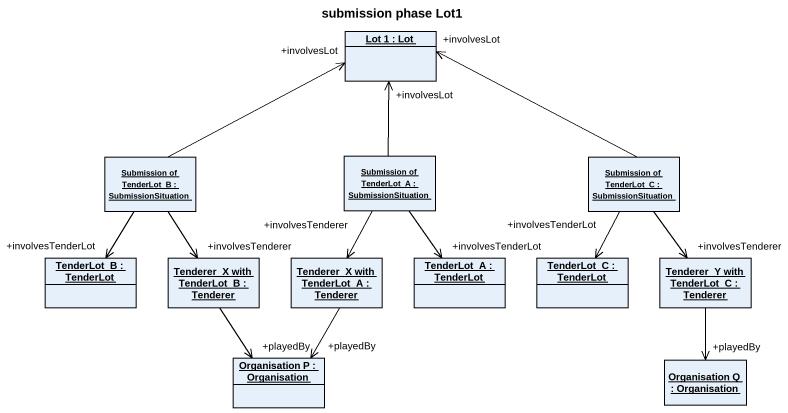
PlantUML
@startuml
title submission phase Lot1
hide circle
hide empty members
object "Lot 1 : Lot" as Lot_1
object "Submission of TenderLot_B : SubmissionSituation" as Submission_of_TenderLot_B
object "Submission of TenderLot_A : SubmissionSituation" as Submission_of_TenderLot_A
object "Submission of TenderLot_C : SubmissionSituation" as Submission_of_TenderLot_C
object "TenderLot_B : TenderLot" as TenderLot_B
object "Tenderer_X with TenderLot_B : Tenderer" as Tenderer_X_with_TenderLot_B
object "Tenderer_X with TenderLot_A : Tenderer" as Tenderer_X_with_TenderLot_A
object "TenderLot_A : TenderLot" as TenderLot_A
object "TenderLot_C : TenderLot" as TenderLot_C
object "Tenderer_Y with TenderLot_C : Tenderer" as Tenderer_Y_with_TenderLot_C
object "Organisation P : Organisation" as Organisation_P
object "Organisation Q : Organisation" as Organisation_Q
Submission_of_TenderLot_B -right-> "+involvesLot" Lot_1
Submission_of_TenderLot_B --> "+involvesTenderLot" TenderLot_B
Submission_of_TenderLot_B --> "+involvesTenderer" Tenderer_X_with_TenderLot_B
Submission_of_TenderLot_A -up-> "+involvesLot" Lot_1
Submission_of_TenderLot_A --> "+involvesTenderer" Tenderer_X_with_TenderLot_A
Submission_of_TenderLot_A --> "+involvesTenderLot" TenderLot_A
Submission_of_TenderLot_C -left-> "+involvesLot" Lot_1
Submission_of_TenderLot_C --> "+involvesTenderLot" TenderLot_C
Submission_of_TenderLot_C --> "+involvesTenderer" Tenderer_Y_with_TenderLot_C
Tenderer_X_with_TenderLot_B --> "+playedBy" Organisation_P
Tenderer_X_with_TenderLot_A --> "+playedBy" Organisation_P
Tenderer_Y_with_TenderLot_C --> "+playedBy" Organisation_Q
@enduml
